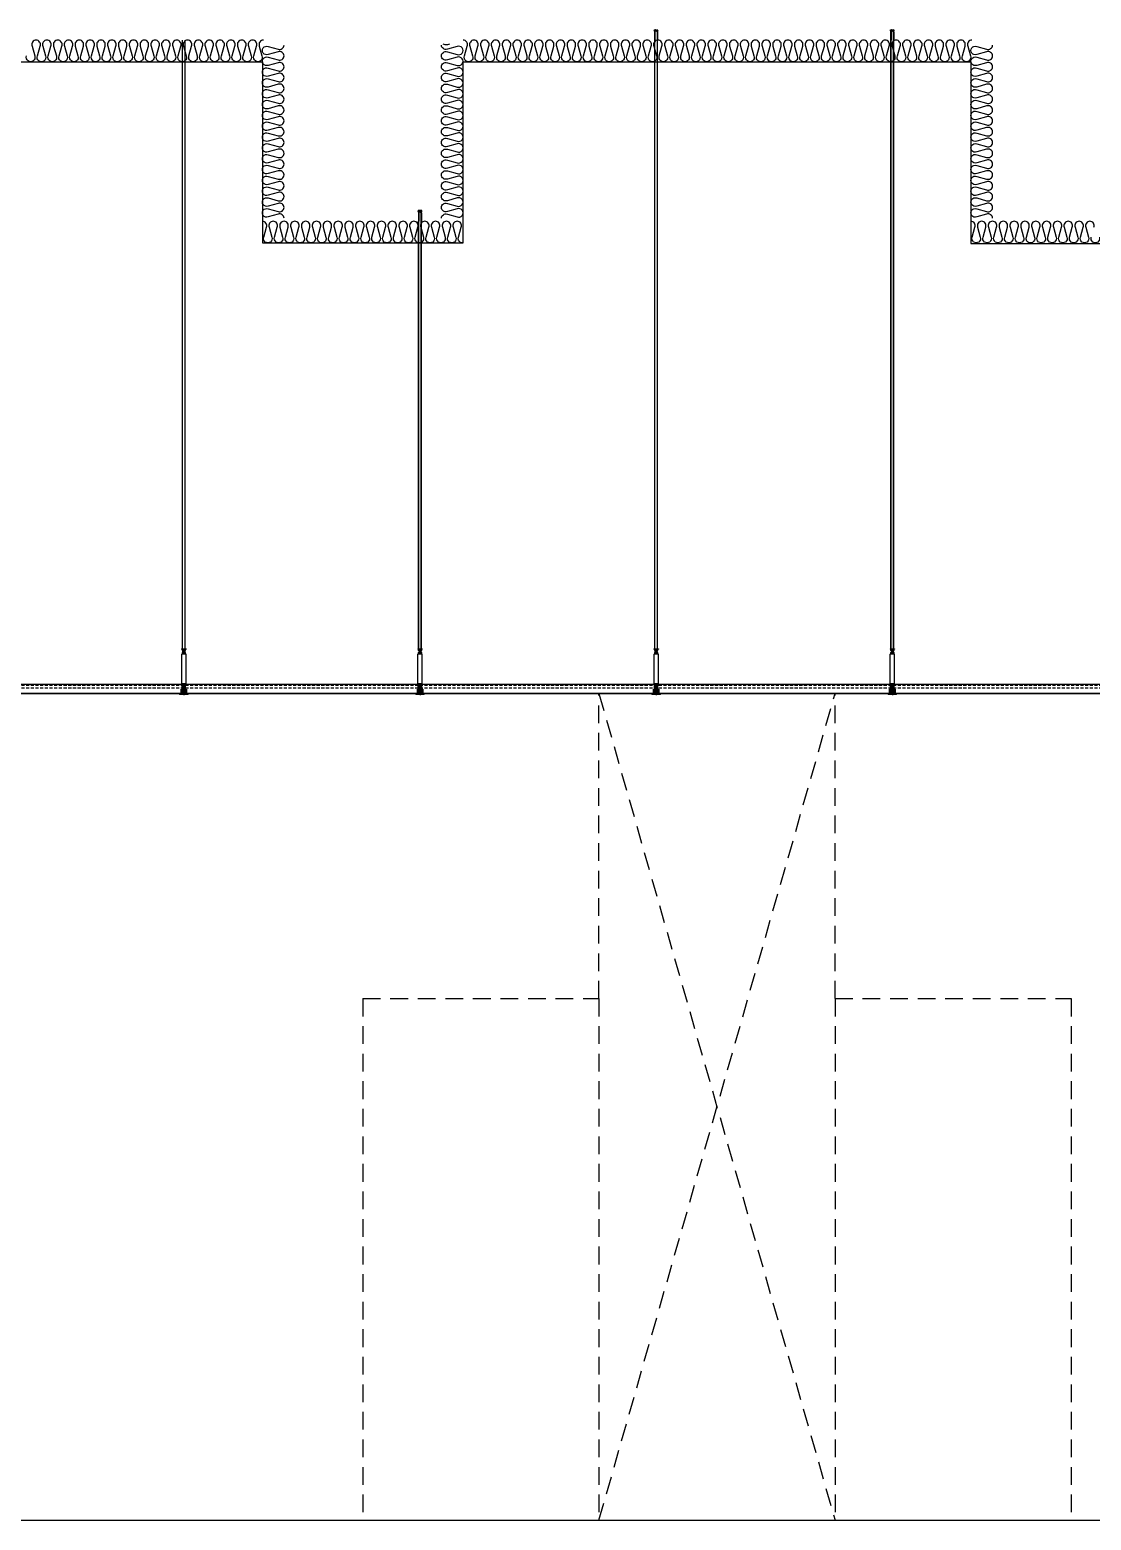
# Model space of a CAD drawing. Header units: millimetres. Extents: x 17311 to 801382, y -242618 to -104888.
# Drawn here: x 340569 to 345962, y -169229 to -161657 of the extents above; entities that cross this region are included whole.
import ezdxf

# ---------------------------------------------------------------- set-up
doc = ezdxf.new("R2010")
doc.units = ezdxf.units.MM
doc.header["$LTSCALE"] = 250
for name, pattern in [('A2', [8, 2, -2, 2, -2]), ('CENTER', [50.8, 31.75, -6.35, 6.35, -6.35]), ('CENTER2', [28.575, 19.05, -3.175, 3.175, -3.175]), ('H1', [1.5, 1, -0.5]), ('HID', [2.8, 1.8, -1]), ('HIDDEN', [9.525, 6.35, -3.175])]:
    doc.linetypes.add(name, pattern=pattern)
for name, color, linetype in [('A-ELE-252', 252, 'Continuous'), ('A-ETC-SERVER', 5, 'H1'), ('A-FIN', 6, 'Continuous'), ('C-1', 252, 'Continuous'), ('C-HANGER', 8, 'Continuous'), ('C-HANGER-C', 8, 'Continuous'), ('C-sec', 252, 'Continuous'), ('C-STL4', 252, 'Continuous'), ('C-STL6', 8, 'Continuous'), ('C-T-BAR MAIN-', 252, 'Continuous'), ('C-삼성엔지니어링_CEILING', 252, 'Continuous'), ('C-압출', 252, 'Continuous'), ('ISL', 251, 'Continuous')]:
    doc.layers.add(name, color=color, linetype=linetype)
doc.layers.add('C-중심선', color=252, linetype='CENTER2', lineweight=20)

# ---------------------------------------------------------------- blocks, each defined once
blk = doc.blocks.new('A$C612ec77b')
at = {"layer": 'A-ELE-252', "linetype": 'HID', "ltscale": 0.2}
for p, q in [((-2400, 2650), (-2400, 4200)), ((-2400, 4200), (-1200, 0)), ((-2400, 0), (-1200, 4200)), ((-1200, 2650), (-1200, 4200)), ((-3600, 2650), (-3600, 0)), ((-3600, 2650), (-2400, 2650)), ((-2400, 2650), (-2400, 0)), ((-1200, 2650), (-1200, 0)), ((-1200, 2650), (0, 2650)), ((0, 2650), (0, 0))]:
    blk.add_line(p, q, dxfattribs=at)
blk = doc.blocks.new('usgh')
at = {"layer": 'C-STL4'}
blk.add_lwpolyline([(1763311, 329517), (1763311, 329599), (1763381, 329599), (1763381, 329517)], close=True, dxfattribs=at)
at = {"layer": 'C-압출', "color": 252, "linetype": 'Continuous', "lineweight": 40, "extrusion": (0, 0, -1)}
for p, q in [((1763325, 329599), (1763322, 329596)), ((1763322, 329596), (1763325, 329592)), ((1763325, 329592), (1763322, 329588)), ((1763322, 329588), (1763325, 329584)), ((1763325, 329584), (1763322, 329580)), ((1763322, 329580), (1763325, 329576)), ((1763325, 329576), (1763322, 329572)), ((1763322, 329572), (1763325, 329568)), ((1763325, 329568), (1763322, 329565)), ((1763322, 329565), (1763325, 329561)), ((1763325, 329561), (1763322, 329557)), ((1763322, 329557), (1763325, 329553)), ((1763325, 329553), (1763322, 329549)), ((1763322, 329549), (1763325, 329545)), ((1763325, 329545), (1763322, 329541)), ((1763364, 329596), (1763368, 329599)), ((1763368, 329592), (1763364, 329596)), ((1763364, 329588), (1763368, 329592)), ((1763368, 329584), (1763364, 329588)), ((1763364, 329580), (1763368, 329584)), ((1763368, 329576), (1763364, 329580)), ((1763364, 329572), (1763368, 329576)), ((1763368, 329568), (1763364, 329572)), ((1763364, 329565), (1763368, 329568)), ((1763368, 329561), (1763364, 329565)), ((1763364, 329557), (1763368, 329561)), ((1763368, 329553), (1763364, 329557)), ((1763364, 329549), (1763368, 329553)), ((1763368, 329545), (1763364, 329549)), ((1763364, 329541), (1763368, 329545)), ((1763325, 329522), (1763320, 329517)), ((1763322, 329541), (1763325, 329538)), ((1763325, 329538), (1763322, 329534)), ((1763322, 329534), (1763325, 329530)), ((1763325, 329530), (1763322, 329526)), ((1763322, 329526), (1763325, 329522)), ((1763363, 329517), (1763368, 329522)), ((1763368, 329538), (1763364, 329541)), ((1763364, 329534), (1763368, 329538)), ((1763368, 329530), (1763364, 329534)), ((1763364, 329526), (1763368, 329530)), ((1763368, 329522), (1763364, 329526))]:
    blk.add_line(p, q, dxfattribs=at)
at = {"layer": 'C-중심선'}
blk.add_line((1763346, 329623), (1763346, 329480), dxfattribs=at)
blk = doc.blocks.new('r6okghj')
at = {"layer": 'C-삼성엔지니어링_CEILING'}
for p, q in [((1770244, 316436), (1770234, 316431)), ((1770244, 316390), (1770234, 316396)), ((1770344, 316436), (1770244, 316436)), ((1770253, 316436), (1770264, 316431)), ((1770253, 316390), (1770264, 316396)), ((1770274, 316436), (1770264, 316431)), ((1770264, 316396), (1770264, 316431)), ((1770274, 316390), (1770264, 316396)), ((1770314, 316436), (1770324, 316431)), ((1770314, 316390), (1770324, 316396)), ((1770334, 316436), (1770324, 316431)), ((1770324, 316396), (1770324, 316431)), ((1770334, 316390), (1770324, 316396)), ((1770344, 316436), (1770354, 316431)), ((1770344, 316390), (1770354, 316396))]:
    blk.add_line(p, q, dxfattribs=at)
for points in [[(1770234, 316431), (1770234, 316396)], [(1770244, 316390), (1770344, 316390)], [(1770354, 316396), (1770354, 316431)]]:
    blk.add_lwpolyline(points, dxfattribs=at)
blk = doc.blocks.new('격자틀-1')
at = {"layer": 'C-HANGER'}
for p, q in [((-16.4, 230.4), (6.3, 230.4)), ((-16.4, 230.4), (-16.4, 228.9)), ((-16.4, 228.9), (6.3, 228.9)), ((6.3, 230.4), (6.3, 228.9))]:
    blk.add_line(p, q, dxfattribs=at)
at = {"layer": 'C-HANGER-C'}
for p, q in [((-16.1, 52.1), (-16.1, 202)), ((6, 202), (-16.1, 202)), ((6, 52.1), (6, 202)), ((6, 52.1), (-16.1, 52.1))]:
    blk.add_line(p, q, dxfattribs=at)
at = {"layer": 'C-STL6', "linetype": 'CENTER2', "ltscale": 20}
blk.add_line((-5, 52.7), (-5, -5), dxfattribs=at)
at = {"layer": 'C-T-BAR MAIN-'}
blk.add_lwpolyline([(-14.3, 41.1), (-14.3, 52.1), (4.2, 52.1), (4.2, 41.1), (2.2, 41.1), (2.2, 50.1), (-12.3, 50.1), (-12.3, 41.1), (-14.3, 41.1)], dxfattribs=at)
at = {"layer": 'C-삼성엔지니어링_CEILING'}
for p, q in [((-14, 202), (-14, 203.8)), ((-12.4, 210.8), (-13.9, 209.9)), ((-12.4, 203.8), (-13.9, 204.7)), ((2.3, 210.8), (-12.4, 210.8)), ((2.3, 203.8), (-12.4, 203.8)), ((-11.1, 210.8), (-9.5, 209.9)), ((-11.1, 203.8), (-9.5, 204.7)), ((-10.7, 220.3), (-2.2, 222)), ((-10.7, 220.3), (-9.9, 221.6)), ((-10.7, 218.1), (1, 220.5)), ((-10.7, 220.3), (-9.9, 219.4)), ((-10.7, 218.1), (-9.9, 219.4)), ((-10.7, 215.9), (1, 218.3)), ((-10.7, 218.1), (-9.9, 217.2)), ((-10.7, 215.9), (-9.9, 217.2)), ((-10.7, 213.7), (1, 216.1)), ((-10.7, 215.9), (-9.9, 215)), ((-10.7, 213.7), (-9.9, 215)), ((-10.7, 213.7), (-9.9, 212.8)), ((-10.4, 213.4), (-10.4, 210.8)), ((-10.3, 222), (-9.9, 221.6)), ((-9.9, 221.6), (-7.6, 222)), ((-9.9, 221.6), (-7.6, 222)), ((-9.9, 219.4), (-0.2, 221.3)), ((-9.9, 219.4), (-0.2, 221.3)), ((-9.9, 217.2), (-0.2, 219.1)), ((-9.9, 217.2), (-0.2, 219.1)), ((-9.9, 215), (-0.2, 216.9)), ((-9.9, 215), (-0.2, 216.9)), ((-9.9, 212.8), (-0.2, 214.7)), ((-9.9, 212.8), (-0.2, 214.7)), ((-8, 210.8), (-9.5, 209.9)), ((-9.5, 204.7), (-9.5, 209.9)), ((-8, 203.8), (-9.5, 204.7)), ((-2.1, 210.8), (-0.6, 209.9)), ((-2.1, 203.8), (-0.6, 204.7)), ((1, 210.8), (-0.6, 209.9)), ((-0.6, 204.7), (-0.6, 209.9)), ((1, 203.8), (-0.6, 204.7)), ((-0.2, 221.3), (0.4, 222)), ((-0.2, 221.3), (1, 220.5)), ((-0.2, 219.1), (1, 220.5)), ((-0.2, 219.1), (1, 218.3)), ((-0.2, 216.9), (1, 218.3)), ((-0.2, 216.9), (1, 216.1)), ((-0.2, 214.7), (1, 216.1)), ((0.3, 215.3), (0.3, 210.8)), ((0.3, 215.3), (0.3, 210.8)), ((2.3, 210.8), (3.8, 209.9)), ((2.3, 203.8), (3.8, 204.7)), ((3.9, 202), (3.9, 203.8))]:
    blk.add_line(p, q, dxfattribs=at)
for points in [[(3.9, 203.8), (-14, 203.8)], [(-13.9, 209.9), (-13.9, 204.7)], [(-12.4, 203.8), (2.3, 203.8)], [(3.8, 204.7), (3.8, 209.9)]]:
    blk.add_lwpolyline(points, dxfattribs=at)
at = {"layer": 'C-압출', "linetype": 'Continuous', "lineweight": 40, "extrusion": (0, 0, -1)}
for p, q in [((-25.1, 0.3), (-25.1, 2.2)), ((-24.8, 2.5), (-12.6, 2.5)), ((-10.1, 0), (-24.8, 0)), ((-12.3, 2.8), (-12.3, 28.3)), ((-10.1, 50), (-8.3, 50)), ((-9.8, 19.7), (-9.8, 18.9)), ((-9.8, 18.9), (-9.2, 18.3)), ((-9.2, 18.3), (-9.8, 17.6)), ((-9.8, 17.6), (-9.2, 17)), ((-9.2, 17), (-9.8, 16.4)), ((-9.8, 16.4), (-9.2, 15.8)), ((-9.2, 15.8), (-9.8, 15.1)), ((-9.8, 15.1), (-9.2, 14.5)), ((-9.2, 14.5), (-9.8, 13.9)), ((-9.8, 13.9), (-9.2, 13.2)), ((-9.2, 13.2), (-9.8, 12.6)), ((-9.8, 12.6), (-9.2, 12)), ((-9.2, 12), (-9.8, 11.4)), ((-9.8, 11.4), (-9.2, 10.8)), ((-9.2, 10.8), (-9.8, 10.1)), ((-9.8, 10.1), (-9.2, 9.5)), ((-9.2, 9.5), (-9.8, 8.9)), ((-9.8, 8.9), (-9.2, 8.2)), ((-9.2, 8.2), (-9.8, 7.6)), ((-9.8, 7.6), (-9.2, 7)), ((-9.2, 7), (-9.8, 6.4)), ((-9.8, 6.4), (-9.2, 5.8)), ((-9.2, 5.8), (-9.8, 5.1)), ((-9.8, 5.1), (-9.2, 4.5)), ((-9.2, 4.5), (-9.8, 3.9)), ((-9.8, 3.9), (-9.2, 3.2)), ((-9.2, 3.2), (-9.8, 2.6)), ((-9.8, 2.6), (-9.2, 2)), ((-9.2, 2), (-9.8, 1.4)), ((-9.8, 1.4), (-9.8, 0.6)), ((-9.8, 0.6), (-9.8, 0.3)), ((-0.6, 20), (-9.5, 20)), ((-8.1, 49.7), (-8.1, 49.5)), ((-2, 49), (-2, 49.7)), ((-1.7, 50), (0.1, 50)), ((-0.9, 17.6), (-0.3, 18.3)), ((-0.3, 17), (-0.9, 17.6)), ((-0.9, 16.4), (-0.3, 17)), ((-0.3, 15.8), (-0.9, 16.4)), ((-0.9, 15.1), (-0.3, 15.8)), ((-0.3, 14.5), (-0.9, 15.1)), ((-0.9, 13.9), (-0.3, 14.5)), ((-0.3, 13.2), (-0.9, 13.9)), ((-0.9, 12.6), (-0.3, 13.2)), ((-0.3, 12), (-0.9, 12.6)), ((-0.9, 11.4), (-0.3, 12)), ((-0.3, 10.8), (-0.9, 11.4)), ((-0.9, 10.1), (-0.3, 10.8)), ((-0.3, 9.5), (-0.9, 10.1)), ((-0.9, 8.9), (-0.3, 9.5)), ((-0.3, 8.2), (-0.9, 8.9)), ((-0.9, 7.6), (-0.3, 8.2)), ((-0.3, 7), (-0.9, 7.6)), ((-0.9, 6.4), (-0.3, 7)), ((-0.3, 5.8), (-0.9, 6.4)), ((-0.9, 5.1), (-0.3, 5.8)), ((-0.3, 4.5), (-0.9, 5.1)), ((-0.9, 3.9), (-0.3, 4.5)), ((-0.3, 3.2), (-0.9, 3.9)), ((-0.9, 2.6), (-0.3, 3.2)), ((-0.3, 2), (-0.9, 2.6)), ((-0.9, 1.4), (-0.3, 2)), ((-0.3, 0.8), (-0.9, 1.4)), ((-0.3, 18.3), (-0.3, 19.7)), ((-0.3, 0.3), (-0.3, 0.8)), ((14.7, 0), (0, 0)), ((2.2, 28.3), (2.2, 2.8)), ((2.5, 2.5), (14.7, 2.5)), ((14.9, 2.2), (14.9, 0.3))]:
    blk.add_line(p, q, dxfattribs=at)
at = {"layer": 'C-압출', "linetype": 'Continuous', "lineweight": 40}
for p, q in [((-12.3, 28.3), (-12.3, 49.7)), ((-12, 50), (-8.3, 50)), ((-9.3, 31.3), (-9.3, 44.7)), ((-9, 45), (-8.3, 45)), ((-9, 31), (-1.1, 31)), ((-8.1, 49.7), (-8.1, 45.3)), ((-2, 49.7), (-2, 45.3)), ((-1.7, 50), (1.9, 50)), ((-1.7, 45), (-1.1, 45)), ((-0.8, 31.3), (-0.8, 44.7)), ((2.2, 28.3), (2.2, 49.7))]:
    blk.add_line(p, q, dxfattribs=at)
at = {"layer": 'C-압출', "linetype": 'Continuous', "lineweight": 40, "extrusion": (0, 0, -1)}
for centre, start, end in [((24.8, 0.3), 270, 0), ((12.6, 2.8), 180, 270), ((10.1, 0.3), 180, 270), ((9.5, 19.7), 0, 90), ((8.3, 49.7), 90, 180), ((1.7, 49.7), 0, 90), ((0.6, 19.7), 90, 180), ((0, 0.3), 270, 0), ((-2.5, 2.8), 270, 0), ((-14.7, 2.2), 90, 180), ((-14.7, 0.3), 180, 270)]:
    blk.add_arc(centre, 0.3, start, end, dxfattribs=at)
at = {"layer": 'C-압출', "linetype": 'Continuous', "lineweight": 40}
for centre, start, end in [((-12, 49.7), 90, 180), ((-9, 44.7), 90, 180), ((-9, 31.3), 180, 270), ((-8.3, 49.7), 0, 90), ((-8.3, 45.3), 270, 0), ((-1.7, 45.3), 180, 270), ((-1.1, 44.7), 0, 90), ((-1.1, 31.3), 270, 0), ((1.9, 49.7), 0, 90)]:
    blk.add_arc(centre, 0.3, start, end, dxfattribs=at)
at = {"layer": 'C-압출'}
blk.add_arc((-1.7, 49.7), 0.3, 90, 180, dxfattribs=at)
at = {"layer": 'C-중심선', "linetype": 'CENTER', "lineweight": 5}
blk.add_line((-14.5, 25.5), (4.4, 25.5), dxfattribs=at)
at = {"layer": 'C-HANGER-C'}
for name, p, xscale, yscale, zscale in [('r6okghj', (-263370.1, -46847), 0.1487691112046762, 0.1487691112046762, 0.1487691112046762), ('usgh', (-176673.6, -32977.4), 0.1001893939418906, 0.1001893939418906, 0.1001893939418906)]:
    blk.add_blockref(name, p, dxfattribs=dict(at, xscale=xscale, yscale=yscale, zscale=zscale))

msp = doc.modelspace()

# ---------------------------------------------------------------- linework, layer by layer
at = {"layer": 'A-FIN'}
msp.add_line((295060.7, -169229.5), (360660.7, -169229.5), dxfattribs=at)
at = {"layer": 'C-1', "linetype": 'A2'}
for p, q in [((343743.1, -161662.3), (343742, -161659.5)), ((343746.9, -161666.7), (343742.6, -161656.9)), ((343748.2, -161657.2), (343742.6, -161658.4)), ((343743.1, -161662.3), (343744, -161662)), ((343743.8, -161664), (343744.7, -161663.7)), ((343744.9, -161666.7), (343743.8, -161664)), ((343744.7, -161663.7), (343744, -161662)), ((343744.9, -161709.5), (343744.9, -161666.7)), ((343746.9, -161709.5), (343746.9, -161666.7)), ((343751.8, -161665.9), (343749.2, -161657.7)), ((343751.8, -161665.9), (343754.4, -161657.7)), ((343760.9, -161658.4), (343755.3, -161657.2)), ((343756.6, -161666.7), (343760.9, -161656.9)), ((343756.6, -161666.7), (343756.6, -161709.5)), ((343758.6, -161666.7), (343759.7, -161664)), ((343758.6, -161666.7), (343758.6, -161709.5)), ((343758.8, -161663.7), (343759.5, -161662)), ((343759.7, -161664), (343758.8, -161663.7)), ((343760.4, -161662.3), (343759.5, -161662)), ((343760.4, -161662.3), (343761.5, -161659.5)), ((344943.1, -161662.3), (344942, -161659.5)), ((344946.9, -161666.7), (344942.6, -161656.9)), ((344948.2, -161657.2), (344942.6, -161658.4)), ((344943.1, -161662.3), (344944, -161662)), ((344943.8, -161664), (344944.7, -161663.7)), ((344944.9, -161666.7), (344943.8, -161664)), ((344944.7, -161663.7), (344944, -161662)), ((344944.9, -161709.5), (344944.9, -161666.7)), ((344946.9, -161709.5), (344946.9, -161666.7)), ((344951.8, -161665.9), (344949.2, -161657.7)), ((344951.8, -161665.9), (344954.4, -161657.7)), ((344960.9, -161658.4), (344955.3, -161657.2)), ((344956.6, -161666.7), (344960.9, -161656.9)), ((344956.6, -161666.7), (344956.6, -161709.5)), ((344958.6, -161666.7), (344959.7, -161664)), ((344958.6, -161666.7), (344958.6, -161709.5)), ((344958.8, -161663.7), (344959.5, -161662)), ((344959.7, -161664), (344958.8, -161663.7)), ((344960.4, -161662.3), (344959.5, -161662)), ((344960.4, -161662.3), (344961.5, -161659.5)), ((342543.1, -162582.3), (342542, -162579.5)), ((342546.9, -162586.7), (342542.6, -162576.9)), ((342548.2, -162577.2), (342542.6, -162578.4)), ((342543.1, -162582.3), (342544, -162582)), ((342543.8, -162584), (342544.7, -162583.7)), ((342544.9, -162586.7), (342543.8, -162584)), ((342544.7, -162583.7), (342544, -162582)), ((342559.4, -162574.6), (342544.1, -162574.6)), ((342551.8, -162585.9), (342549.2, -162577.7)), ((342551.8, -162585.9), (342554.4, -162577.7)), ((342560.9, -162578.4), (342555.3, -162577.2)), ((342556.6, -162586.7), (342560.9, -162576.9)), ((342558.6, -162586.7), (342559.7, -162584)), ((342558.8, -162583.7), (342559.5, -162582)), ((342559.7, -162584), (342558.8, -162583.7)), ((342560.4, -162582.3), (342559.5, -162582)), ((342560.4, -162582.3), (342561.5, -162579.5)), ((342544.9, -162629.5), (342544.9, -162586.7)), ((342546.9, -162629.5), (342546.9, -162586.7)), ((342556.6, -162586.7), (342556.6, -162629.5)), ((342558.6, -162586.7), (342558.6, -162629.5))]:
    msp.add_line(p, q, dxfattribs=at)
for centre, radius, start, end in [((343742.8, -161659.2), 0.808, 102.52881, 201.80141), ((343748.4, -161658), 0.808, 17.65012, 102.52881), ((343755.1, -161658), 0.808, 77.47119, 162.34988), ((343760.8, -161659.2), 0.808, 338.19859, 77.47119), ((344942.8, -161659.2), 0.808, 102.52881, 201.80141), ((344948.4, -161658), 0.808, 17.65012, 102.52881), ((344955.1, -161658), 0.808, 77.47119, 162.34988), ((344960.8, -161659.2), 0.808, 338.19859, 77.47119), ((342542.8, -162579.2), 0.808, 102.52881, 201.80141), ((342544.1, -162576.2), 1.62, 90, 203.42869), ((342548.4, -162578), 0.808, 17.65012, 102.52881), ((342555.1, -162578), 0.808, 77.47119, 162.34988), ((342559.4, -162576.2), 1.62, 336.57131, 90), ((342560.8, -162579.2), 0.808, 338.19859, 77.47119)]:
    msp.add_arc(centre, radius, start, end, dxfattribs=at)
at = {"layer": 'C-HANGER'}
for p, q in [((341344.6, -164801.5), (341344.6, -161709.5)), ((341345.5, -164801.5), (341345.5, -161709.5)), ((341358, -164801.5), (341358, -161709.5)), ((341358.9, -164801.5), (341358.9, -161709.5)), ((343744.6, -164801.5), (343744.6, -161709.5)), ((343745.5, -164801.5), (343745.5, -161709.5)), ((343758, -164801.5), (343758, -161709.5)), ((343758.9, -164801.5), (343758.9, -161709.5)), ((344944.6, -164801.5), (344944.6, -161709.5)), ((344945.5, -164801.5), (344945.5, -161709.5)), ((344958, -164801.5), (344958, -161709.5)), ((344958.9, -164801.5), (344958.9, -161709.5)), ((342544.6, -164801.5), (342544.6, -162629.5)), ((342545.5, -164801.5), (342545.5, -162629.5)), ((342558, -164801.5), (342558, -162629.5)), ((342558.9, -164801.5), (342558.9, -162629.5))]:
    msp.add_line(p, q, dxfattribs=at)
at = {"layer": 'C-sec'}
for points in [[(340165.7, -165028.7), (341337.8, -165028.7, 0.361786), (341338.1, -165028.4), (341338.1, -165006.7), (341338.8, -165006.7), (341338.8, -165029.2, -0.414214), (341338.5, -165029.5), (340165.1, -165029.5, -0.414214), (340164.8, -165029.2), (340164.8, -165006.7), (340165.5, -165006.7), (340165.5, -165028.4, 0.414214), (340165.8, -165028.7)], [(341365.7, -165028.7), (342537.8, -165028.7, 0.361786), (342538.1, -165028.4), (342538.1, -165006.7), (342538.8, -165006.7), (342538.8, -165029.2, -0.414214), (342538.5, -165029.5), (341365.1, -165029.5, -0.414214), (341364.8, -165029.2), (341364.8, -165006.7), (341365.5, -165006.7), (341365.5, -165028.4, 0.414214), (341365.8, -165028.7)], [(342565.7, -165028.7), (343737.8, -165028.7, 0.361786), (343738.1, -165028.4), (343738.1, -165006.7), (343738.8, -165006.7), (343738.8, -165029.2, -0.414214), (343738.5, -165029.5), (342565.1, -165029.5, -0.414214), (342564.8, -165029.2), (342564.8, -165006.7), (342565.5, -165006.7), (342565.5, -165028.4, 0.414214), (342565.8, -165028.7)], [(343765.7, -165028.7), (344937.8, -165028.7, 0.361786), (344938.1, -165028.4), (344938.1, -165006.7), (344938.8, -165006.7), (344938.8, -165029.2, -0.414214), (344938.5, -165029.5), (343765.1, -165029.5, -0.414214), (343764.8, -165029.2), (343764.8, -165006.7), (343765.5, -165006.7), (343765.5, -165028.4, 0.414214), (343765.8, -165028.7)], [(344965.7, -165028.7), (346137.8, -165028.7, 0.361786), (346138.1, -165028.4), (346138.1, -165006.7), (346138.8, -165006.7), (346138.8, -165029.2, -0.414214), (346138.5, -165029.5), (344965.1, -165029.5, -0.414214), (344964.8, -165029.2), (344964.8, -165006.7), (344965.5, -165006.7), (344965.5, -165028.4, 0.414214), (344965.8, -165028.7)]]:
    msp.add_lwpolyline(points, format="xyb", dxfattribs=at)
at = {"layer": 'C-STL6'}
msp.add_line((297282.6, -164982), (358438.8, -164982), dxfattribs=at)
at = {"layer": 'C-STL6', "linetype": 'HIDDEN', "ltscale": 0.01}
for p, q in [((297282.6, -164986.9), (358438.8, -164986.9)), ((297282.6, -165000.9), (358438.8, -165000.9))]:
    msp.add_line(p, q, dxfattribs=at)
at = {"layer": 'ISL'}
for points in [[(341755.7, -161709.5, 0.524856), (341735.1, -161739.3), (341748.7, -161789.7, -1.449198), (341707.6, -161789.7), (341721.2, -161739.3, 0.524856), (341700.7, -161709.5, 0.524856), (341680.1, -161739.3), (341693.7, -161789.7, -1.449198), (341652.6, -161789.7), (341666.2, -161739.3, 0.524856), (341645.7, -161709.5, 0.524856), (341625.1, -161739.3), (341638.7, -161789.7, -1.449198), (341597.6, -161789.7), (341611.2, -161739.3, 0.524856), (341590.7, -161709.5, 0.524856), (341570.1, -161739.3), (341583.7, -161789.7, -1.449198), (341542.6, -161789.7), (341556.2, -161739.3, 0.524856), (341535.7, -161709.5, 0.524856), (341515.1, -161739.3), (341528.7, -161789.7, -1.449198), (341487.6, -161789.7), (341501.2, -161739.3, 0.524856), (341480.7, -161709.5, 0.524856), (341460.1, -161739.3), (341473.7, -161789.7, -1.449198), (341432.6, -161789.7), (341446.2, -161739.3, 0.524856), (341425.7, -161709.5, 0.524856), (341405.1, -161739.3), (341418.7, -161789.7, -1.449198), (341377.6, -161789.7), (341391.2, -161739.3, 0.524856), (341370.7, -161709.5, 0.524856), (341350.1, -161739.3), (341363.7, -161789.7, -1.449198), (341322.6, -161789.7), (341336.2, -161739.3, 0.524856), (341315.7, -161709.5, 0.524856), (341295.1, -161739.3), (341308.7, -161789.7, -1.449198), (341267.6, -161789.7), (341281.2, -161739.3, 0.524856), (341260.7, -161709.5, 0.524856), (341240.1, -161739.3), (341253.7, -161789.7, -1.449198), (341212.6, -161789.7), (341226.2, -161739.3, 0.524856), (341205.7, -161709.5, 0.524856), (341185.1, -161739.3), (341198.7, -161789.7, -1.449198), (341157.6, -161789.7), (341171.2, -161739.3, 0.524856), (341150.7, -161709.5, 0.524856), (341130.1, -161739.3), (341143.7, -161789.7, -1.449198), (341102.6, -161789.7), (341116.2, -161739.3, 0.524856), (341095.7, -161709.5, 0.524856), (341075.1, -161739.3), (341088.7, -161789.7, -1.449198), (341047.6, -161789.7), (341061.2, -161739.3, 0.524856), (341040.7, -161709.5, 0.524856), (341020.1, -161739.3), (341033.7, -161789.7, -1.449198), (340992.6, -161789.7), (341006.2, -161739.3, 0.524856), (340985.7, -161709.5, 0.524856), (340965.1, -161739.3), (340978.7, -161789.7, -1.449198), (340937.6, -161789.7), (340951.2, -161739.3, 0.524856), (340930.7, -161709.5, 0.524856), (340910.1, -161739.3), (340923.7, -161789.7, -1.449198), (340882.6, -161789.7), (340896.2, -161739.3, 0.524856), (340875.7, -161709.5, 0.524856), (340855.1, -161739.3), (340868.7, -161789.7, -1.449198), (340827.6, -161789.7), (340841.2, -161739.3, 0.524856), (340820.7, -161709.5, 0.524856), (340800.1, -161739.3), (340813.7, -161789.7, -1.449198), (340772.6, -161789.7), (340786.2, -161739.3, 0.524856), (340765.7, -161709.5, 0.524856), (340745.1, -161739.3), (340758.7, -161789.7, -1.449198), (340717.6, -161789.7), (340731.2, -161739.3, 0.524856), (340710.7, -161709.5, 0.524856), (340690.1, -161739.3), (340703.7, -161789.7, -1.449198), (340662.6, -161789.7), (340676.2, -161739.3, 0.524856), (340655.7, -161709.5, 0.524856), (340635.1, -161739.3), (340648.7, -161789.7, -1.449198), (340607.6, -161789.7), (340621.2, -161739.3, 0.524856), (340600.7, -161709.5, 0.524856), (340580.1, -161739.3), (340593.7, -161789.7, -1.449198), (340552.6, -161789.7)], [(341860.7, -162614.5, 0.524856), (341830.9, -162593.9), (341780.5, -162607.6, -1.449198), (341780.5, -162566.4), (341830.9, -162580.1, 0.524856), (341860.7, -162559.5, 0.524856), (341830.9, -162538.9), (341780.5, -162552.6, -1.449198), (341780.5, -162511.4), (341830.9, -162525.1, 0.524856), (341860.7, -162504.5, 0.524856), (341830.9, -162483.9), (341780.5, -162497.6, -1.449198), (341780.5, -162456.4), (341830.9, -162470.1, 0.524856), (341860.7, -162449.5, 0.524856), (341830.9, -162428.9), (341780.5, -162442.6, -1.449198), (341780.5, -162401.4), (341830.9, -162415.1, 0.524856), (341860.7, -162394.5, 0.524856), (341830.9, -162373.9), (341780.5, -162387.6, -1.449198), (341780.5, -162346.4), (341830.9, -162360.1, 0.524856), (341860.7, -162339.5, 0.524856), (341830.9, -162318.9), (341780.5, -162332.6, -1.449198), (341780.5, -162291.4), (341830.9, -162305.1, 0.524856), (341860.7, -162284.5, 0.524856), (341830.9, -162263.9), (341780.5, -162277.6, -1.449198), (341780.5, -162236.4), (341830.9, -162250.1, 0.524856), (341860.7, -162229.5, 0.524856), (341830.9, -162208.9), (341780.5, -162222.6, -1.449198), (341780.5, -162181.4), (341830.9, -162195.1, 0.524856), (341860.7, -162174.5, 0.524856), (341830.9, -162153.9), (341780.5, -162167.6, -1.449198), (341780.5, -162126.4), (341830.9, -162140.1, 0.524856), (341860.7, -162119.5, 0.524856), (341830.9, -162098.9), (341780.5, -162112.6, -1.449198), (341780.5, -162071.4), (341830.9, -162085.1, 0.524856), (341860.7, -162064.5, 0.524856), (341830.9, -162043.9), (341780.5, -162057.6, -1.449198), (341780.5, -162016.4), (341830.9, -162030.1, 0.524856), (341860.7, -162009.5, 0.524856), (341830.9, -161988.9), (341780.5, -162002.6, -1.449198), (341780.5, -161961.4), (341830.9, -161975.1, 0.524856), (341860.7, -161954.5, 0.524856), (341830.9, -161933.9), (341780.5, -161947.6, -1.449198), (341780.5, -161906.4), (341830.9, -161920.1, 0.524856), (341860.7, -161899.5, 0.524856), (341830.9, -161878.9), (341780.5, -161892.6, -1.449198), (341780.5, -161851.4), (341830.9, -161865.1, 0.524856), (341860.7, -161844.5, 0.524856), (341830.9, -161823.9), (341780.5, -161837.6, -1.449198), (341780.5, -161796.4), (341830.9, -161810.1, 0.524856), (341860.7, -161789.5, 0.524856), (341830.9, -161768.9), (341780.5, -161782.6, -1.449198), (341780.5, -161741.4), (341830.9, -161755.1, 0.524856), (341860.7, -161734.5)], [(342660.7, -162614.5, -0.524856), (342690.5, -162593.9), (342740.9, -162607.6, 1.449198), (342740.9, -162566.4), (342690.5, -162580.1, -0.524856), (342660.7, -162559.5, -0.524856), (342690.5, -162538.9), (342740.9, -162552.6, 1.449198), (342740.9, -162511.4), (342690.5, -162525.1, -0.524856), (342660.7, -162504.5, -0.524856), (342690.5, -162483.9), (342740.9, -162497.6, 1.449198), (342740.9, -162456.4), (342690.5, -162470.1, -0.524856), (342660.7, -162449.5, -0.524856), (342690.5, -162428.9), (342740.9, -162442.6, 1.449198), (342740.9, -162401.4), (342690.5, -162415.1, -0.524856), (342660.7, -162394.5, -0.524856), (342690.5, -162373.9), (342740.9, -162387.6, 1.449198), (342740.9, -162346.4), (342690.5, -162360.1, -0.524856), (342660.7, -162339.5, -0.524856), (342690.5, -162318.9), (342740.9, -162332.6, 1.449198), (342740.9, -162291.4), (342690.5, -162305.1, -0.524856), (342660.7, -162284.5, -0.524856), (342690.5, -162263.9), (342740.9, -162277.6, 1.449198), (342740.9, -162236.4), (342690.5, -162250.1, -0.524856), (342660.7, -162229.5, -0.524856), (342690.5, -162208.9), (342740.9, -162222.6, 1.449198), (342740.9, -162181.4), (342690.5, -162195.1, -0.524856), (342660.7, -162174.5, -0.524856), (342690.5, -162153.9), (342740.9, -162167.6, 1.449198), (342740.9, -162126.4), (342690.5, -162140.1, -0.524856), (342660.7, -162119.5, -0.524856), (342690.5, -162098.9), (342740.9, -162112.6, 1.449198), (342740.9, -162071.4), (342690.5, -162085.1, -0.524856), (342660.7, -162064.5, -0.524856), (342690.5, -162043.9), (342740.9, -162057.6, 1.449198), (342740.9, -162016.4), (342690.5, -162030.1, -0.524856), (342660.7, -162009.5, -0.524856), (342690.5, -161988.9), (342740.9, -162002.6, 1.449198), (342740.9, -161961.4), (342690.5, -161975.1, -0.524856), (342660.7, -161954.5, -0.524856), (342690.5, -161933.9), (342740.9, -161947.6, 1.449198), (342740.9, -161906.4), (342690.5, -161920.1, -0.524856), (342660.7, -161899.5, -0.524856), (342690.5, -161878.9), (342740.9, -161892.6, 1.449198), (342740.9, -161851.4), (342690.5, -161865.1, -0.524856), (342660.7, -161844.5, -0.524856), (342690.5, -161823.9), (342740.9, -161837.6, 1.449198), (342740.9, -161796.4), (342690.5, -161810.1, -0.524856), (342660.7, -161789.5, -0.524856), (342690.5, -161768.9), (342740.9, -161782.6, 1.449198), (342740.9, -161741.4), (342690.5, -161755.1, -0.524856), (342660.7, -161734.5)], [(345355.7, -161709.5, 0.524856), (345335.1, -161739.3), (345348.7, -161789.7, -1.449198), (345307.6, -161789.7), (345321.2, -161739.3, 0.524856), (345300.7, -161709.5, 0.524856), (345280.1, -161739.3), (345293.7, -161789.7, -1.449198), (345252.6, -161789.7), (345266.2, -161739.3, 0.524856), (345245.7, -161709.5, 0.524856), (345225.1, -161739.3), (345238.7, -161789.7, -1.449198), (345197.6, -161789.7), (345211.2, -161739.3, 0.524856), (345190.7, -161709.5, 0.524856), (345170.1, -161739.3), (345183.7, -161789.7, -1.449198), (345142.6, -161789.7), (345156.2, -161739.3, 0.524856), (345135.7, -161709.5, 0.524856), (345115.1, -161739.3), (345128.7, -161789.7, -1.449198), (345087.6, -161789.7), (345101.2, -161739.3, 0.524856), (345080.7, -161709.5, 0.524856), (345060.1, -161739.3), (345073.7, -161789.7, -1.449198), (345032.6, -161789.7), (345046.2, -161739.3, 0.524856), (345025.7, -161709.5, 0.524856), (345005.1, -161739.3), (345018.7, -161789.7, -1.449198), (344977.6, -161789.7), (344991.2, -161739.3, 0.524856), (344970.7, -161709.5, 0.524856), (344950.1, -161739.3), (344963.7, -161789.7, -1.449198), (344922.6, -161789.7), (344936.2, -161739.3, 0.524856), (344915.7, -161709.5, 0.524856), (344895.1, -161739.3), (344908.7, -161789.7, -1.449198), (344867.6, -161789.7), (344881.2, -161739.3, 0.524856), (344860.7, -161709.5, 0.524856), (344840.1, -161739.3), (344853.7, -161789.7, -1.449198), (344812.6, -161789.7), (344826.2, -161739.3, 0.524856), (344805.7, -161709.5, 0.524856), (344785.1, -161739.3), (344798.7, -161789.7, -1.449198), (344757.6, -161789.7), (344771.2, -161739.3, 0.524856), (344750.7, -161709.5, 0.524856), (344730.1, -161739.3), (344743.7, -161789.7, -1.449198), (344702.6, -161789.7), (344716.2, -161739.3, 0.524856), (344695.7, -161709.5, 0.524856), (344675.1, -161739.3), (344688.7, -161789.7, -1.449198), (344647.6, -161789.7), (344661.2, -161739.3, 0.524856), (344640.7, -161709.5, 0.524856), (344620.1, -161739.3), (344633.7, -161789.7, -1.449198), (344592.6, -161789.7), (344606.2, -161739.3, 0.524856), (344585.7, -161709.5, 0.524856), (344565.1, -161739.3), (344578.7, -161789.7, -1.449198), (344537.6, -161789.7), (344551.2, -161739.3, 0.524856), (344530.7, -161709.5, 0.524856), (344510.1, -161739.3), (344523.7, -161789.7, -1.449198), (344482.6, -161789.7), (344496.2, -161739.3, 0.524856), (344475.7, -161709.5, 0.524856), (344455.1, -161739.3), (344468.7, -161789.7, -1.449198), (344427.6, -161789.7), (344441.2, -161739.3, 0.524856), (344420.7, -161709.5, 0.524856), (344400.1, -161739.3), (344413.7, -161789.7, -1.449198), (344372.6, -161789.7), (344386.2, -161739.3, 0.524856), (344365.7, -161709.5, 0.524856), (344345.1, -161739.3), (344358.7, -161789.7, -1.449198), (344317.6, -161789.7), (344331.2, -161739.3, 0.524856), (344310.7, -161709.5, 0.524856), (344290.1, -161739.3), (344303.7, -161789.7, -1.449198), (344262.6, -161789.7), (344276.2, -161739.3, 0.524856), (344255.7, -161709.5, 0.524856), (344235.1, -161739.3), (344248.7, -161789.7, -1.449198), (344207.6, -161789.7), (344221.2, -161739.3, 0.524856), (344200.7, -161709.5, 0.524856), (344180.1, -161739.3), (344193.7, -161789.7, -1.449198), (344152.6, -161789.7), (344166.2, -161739.3, 0.524856), (344145.7, -161709.5, 0.524856), (344125.1, -161739.3), (344138.7, -161789.7, -1.449198), (344097.6, -161789.7), (344111.2, -161739.3, 0.524856), (344090.7, -161709.5, 0.524856), (344070.1, -161739.3), (344083.7, -161789.7, -1.449198), (344042.6, -161789.7), (344056.2, -161739.3, 0.524856), (344035.7, -161709.5, 0.524856), (344015.1, -161739.3), (344028.7, -161789.7, -1.449198), (343987.6, -161789.7), (344001.2, -161739.3, 0.524856), (343980.7, -161709.5, 0.524856), (343960.1, -161739.3), (343973.7, -161789.7, -1.449198), (343932.6, -161789.7), (343946.2, -161739.3, 0.524856), (343925.7, -161709.5, 0.524856), (343905.1, -161739.3), (343918.7, -161789.7, -1.449198), (343877.6, -161789.7), (343891.2, -161739.3, 0.524856), (343870.7, -161709.5, 0.524856), (343850.1, -161739.3), (343863.7, -161789.7, -1.449198), (343822.6, -161789.7), (343836.2, -161739.3, 0.524856), (343815.7, -161709.5, 0.524856), (343795.1, -161739.3), (343808.7, -161789.7, -1.449198), (343767.6, -161789.7), (343781.2, -161739.3, 0.524856), (343760.7, -161709.5, 0.524856), (343740.1, -161739.3), (343753.7, -161789.7, -1.449198), (343712.6, -161789.7), (343726.2, -161739.3, 0.524856), (343705.7, -161709.5, 0.524856), (343685.1, -161739.3), (343698.7, -161789.7, -1.449198), (343657.6, -161789.7), (343671.2, -161739.3, 0.524856), (343650.7, -161709.5, 0.524856), (343630.1, -161739.3), (343643.7, -161789.7, -1.449198), (343602.6, -161789.7), (343616.2, -161739.3, 0.524856), (343595.7, -161709.5, 0.524856), (343575.1, -161739.3), (343588.7, -161789.7, -1.449198), (343547.6, -161789.7), (343561.2, -161739.3, 0.524856), (343540.7, -161709.5, 0.524856), (343520.1, -161739.3), (343533.7, -161789.7, -1.449198), (343492.6, -161789.7), (343506.2, -161739.3, 0.524856), (343485.7, -161709.5, 0.524856), (343465.1, -161739.3), (343478.7, -161789.7, -1.449198), (343437.6, -161789.7), (343451.2, -161739.3, 0.524856), (343430.7, -161709.5, 0.524856), (343410.1, -161739.3), (343423.7, -161789.7, -1.449198), (343382.6, -161789.7), (343396.2, -161739.3, 0.524856), (343375.7, -161709.5, 0.524856), (343355.1, -161739.3), (343368.7, -161789.7, -1.449198), (343327.6, -161789.7), (343341.2, -161739.3, 0.524856), (343320.7, -161709.5, 0.524856), (343300.1, -161739.3), (343313.7, -161789.7, -1.449198), (343272.6, -161789.7), (343286.2, -161739.3, 0.524856), (343265.7, -161709.5, 0.524856), (343245.1, -161739.3), (343258.7, -161789.7, -1.449198), (343217.6, -161789.7), (343231.2, -161739.3, 0.524856), (343210.7, -161709.5, 0.524856), (343190.1, -161739.3), (343203.7, -161789.7, -1.449198), (343162.6, -161789.7), (343176.2, -161739.3, 0.524856), (343155.7, -161709.5, 0.524856), (343135.1, -161739.3), (343148.7, -161789.7, -1.449198), (343107.6, -161789.7), (343121.2, -161739.3, 0.524856), (343100.7, -161709.5, 0.524856), (343080.1, -161739.3), (343093.7, -161789.7, -1.449198), (343052.6, -161789.7), (343066.2, -161739.3, 0.524856), (343045.7, -161709.5, 0.524856), (343025.1, -161739.3), (343038.7, -161789.7, -1.449198), (342997.6, -161789.7), (343011.2, -161739.3, 0.524856), (342990.7, -161709.5, 0.524856), (342970.1, -161739.3), (342983.7, -161789.7, -1.449198), (342942.6, -161789.7), (342956.2, -161739.3, 0.524856), (342935.7, -161709.5, 0.524856), (342915.1, -161739.3), (342928.7, -161789.7, -1.449198), (342887.6, -161789.7), (342901.2, -161739.3, 0.524856), (342880.7, -161709.5, 0.524856), (342860.1, -161739.3), (342873.7, -161789.7, -1.449198), (342832.6, -161789.7), (342846.2, -161739.3, 0.524856), (342825.7, -161709.5, 0.524856), (342805.1, -161739.3), (342818.7, -161789.7, -1.449198), (342777.6, -161789.7), (342791.2, -161739.3, 0.524856), (342770.7, -161709.5)], [(345460.7, -162614.5, 0.524856), (345430.9, -162593.9), (345380.5, -162607.6, -1.449198), (345380.5, -162566.4), (345430.9, -162580.1, 0.524856), (345460.7, -162559.5, 0.524856), (345430.9, -162538.9), (345380.5, -162552.6, -1.449198), (345380.5, -162511.4), (345430.9, -162525.1, 0.524856), (345460.7, -162504.5, 0.524856), (345430.9, -162483.9), (345380.5, -162497.6, -1.449198), (345380.5, -162456.4), (345430.9, -162470.1, 0.524856), (345460.7, -162449.5, 0.524856), (345430.9, -162428.9), (345380.5, -162442.6, -1.449198), (345380.5, -162401.4), (345430.9, -162415.1, 0.524856), (345460.7, -162394.5, 0.524856), (345430.9, -162373.9), (345380.5, -162387.6, -1.449198), (345380.5, -162346.4), (345430.9, -162360.1, 0.524856), (345460.7, -162339.5, 0.524856), (345430.9, -162318.9), (345380.5, -162332.6, -1.449198), (345380.5, -162291.4), (345430.9, -162305.1, 0.524856), (345460.7, -162284.5, 0.524856), (345430.9, -162263.9), (345380.5, -162277.6, -1.449198), (345380.5, -162236.4), (345430.9, -162250.1, 0.524856), (345460.7, -162229.5, 0.524856), (345430.9, -162208.9), (345380.5, -162222.6, -1.449198), (345380.5, -162181.4), (345430.9, -162195.1, 0.524856), (345460.7, -162174.5, 0.524856), (345430.9, -162153.9), (345380.5, -162167.6, -1.449198), (345380.5, -162126.4), (345430.9, -162140.1, 0.524856), (345460.7, -162119.5, 0.524856), (345430.9, -162098.9), (345380.5, -162112.6, -1.449198), (345380.5, -162071.4), (345430.9, -162085.1, 0.524856), (345460.7, -162064.5, 0.524856), (345430.9, -162043.9), (345380.5, -162057.6, -1.449198), (345380.5, -162016.4), (345430.9, -162030.1, 0.524856), (345460.7, -162009.5, 0.524856), (345430.9, -161988.9), (345380.5, -162002.6, -1.449198), (345380.5, -161961.4), (345430.9, -161975.1, 0.524856), (345460.7, -161954.5, 0.524856), (345430.9, -161933.9), (345380.5, -161947.6, -1.449198), (345380.5, -161906.4), (345430.9, -161920.1, 0.524856), (345460.7, -161899.5, 0.524856), (345430.9, -161878.9), (345380.5, -161892.6, -1.449198), (345380.5, -161851.4), (345430.9, -161865.1, 0.524856), (345460.7, -161844.5, 0.524856), (345430.9, -161823.9), (345380.5, -161837.6, -1.449198), (345380.5, -161796.4), (345430.9, -161810.1, 0.524856), (345460.7, -161789.5, 0.524856), (345430.9, -161768.9), (345380.5, -161782.6, -1.449198), (345380.5, -161741.4), (345430.9, -161755.1, 0.524856), (345460.7, -161734.5)], [(342768.2, -162739.5, -0.524933), (342747.6, -162709.7), (342761.2, -162659.3, 0.524856), (342740.7, -162629.5, 0.524856), (342720.1, -162659.3), (342733.7, -162709.7, -1.449198), (342692.6, -162709.7), (342706.2, -162659.3, 0.524856), (342685.7, -162629.5, 0.524856), (342665.1, -162659.3), (342678.7, -162709.7, -1.449198), (342637.6, -162709.7), (342651.2, -162659.3, 0.524856), (342630.7, -162629.5, 0.524856), (342610.1, -162659.3), (342623.7, -162709.7, -1.449198), (342582.6, -162709.7), (342596.2, -162659.3, 0.524856), (342575.7, -162629.5, 0.524856), (342555.1, -162659.3), (342568.7, -162709.7, -1.449198), (342527.6, -162709.7), (342541.2, -162659.3, 0.524856), (342520.7, -162629.5, 0.524856), (342500.1, -162659.3), (342513.7, -162709.7, -1.449198), (342472.6, -162709.7), (342486.2, -162659.3, 0.524856), (342465.7, -162629.5, 0.524856), (342445.1, -162659.3), (342458.7, -162709.7, -1.449198), (342417.6, -162709.7), (342431.2, -162659.3, 0.524856), (342410.7, -162629.5, 0.524856), (342390.1, -162659.3), (342403.7, -162709.7, -1.449198), (342362.6, -162709.7), (342376.2, -162659.3, 0.524856), (342355.7, -162629.5, 0.524856), (342335.1, -162659.3), (342348.7, -162709.7, -1.449198), (342307.6, -162709.7), (342321.2, -162659.3, 0.524856), (342300.7, -162629.5, 0.524856), (342280.1, -162659.3), (342293.7, -162709.7, -1.449198), (342252.6, -162709.7), (342266.2, -162659.3, 0.524856), (342245.7, -162629.5, 0.524856), (342225.1, -162659.3), (342238.7, -162709.7, -1.449198), (342197.6, -162709.7), (342211.2, -162659.3, 0.524856), (342190.7, -162629.5, 0.524856), (342170.1, -162659.3), (342183.7, -162709.7, -1.449198), (342142.6, -162709.7), (342156.2, -162659.3, 0.524856), (342135.7, -162629.5, 0.524856), (342115.1, -162659.3), (342128.7, -162709.7, -1.449198), (342087.6, -162709.7), (342101.2, -162659.3, 0.524856), (342080.7, -162629.5, 0.524856), (342060.1, -162659.3), (342073.7, -162709.7, -0.524933), (342053.2, -162739.5, -0.524933), (342032.6, -162709.7), (342046.2, -162659.3, 0.524856), (342025.7, -162629.5, 0.524856), (342005.1, -162659.3), (342018.7, -162709.7, -1.449198), (341977.6, -162709.7), (341991.2, -162659.3, 0.524856), (341970.7, -162629.5, 0.524856), (341950.1, -162659.3), (341963.7, -162709.7, -1.449198), (341922.6, -162709.7), (341936.2, -162659.3, 0.524856), (341915.7, -162629.5, 0.524856), (341895.1, -162659.3), (341908.7, -162709.7, -1.449198), (341867.6, -162709.7), (341881.2, -162659.3, 0.524856), (341860.7, -162629.5, 0.524856), (341840.1, -162659.3), (341853.7, -162709.7, -1.449198), (341812.6, -162709.7), (341826.2, -162659.3, 0.524856), (341805.7, -162629.5, 0.524856), (341785.1, -162659.3), (341798.7, -162709.7, -1.449198), (341757.6, -162709.7), (341771.2, -162659.3, 0.524856), (341750.7, -162629.5)], [(345976.2, -162659.3, 0.524856), (345955.7, -162629.5, 0.524856), (345935.1, -162659.3), (345948.7, -162709.7, -1.449198), (345907.6, -162709.7), (345921.2, -162659.3, 0.524856), (345900.7, -162629.5, 0.524856), (345880.1, -162659.3), (345893.7, -162709.7, -1.449198), (345852.6, -162709.7), (345866.2, -162659.3, 0.524856), (345845.7, -162629.5, 0.524856), (345825.1, -162659.3), (345838.7, -162709.7, -1.449198), (345797.6, -162709.7), (345811.2, -162659.3, 0.524856), (345790.7, -162629.5, 0.524856), (345770.1, -162659.3), (345783.7, -162709.7, -1.449198), (345742.6, -162709.7), (345756.2, -162659.3, 0.524856), (345735.7, -162629.5, 0.524856), (345715.1, -162659.3), (345728.7, -162709.7, -1.449198), (345687.6, -162709.7), (345701.2, -162659.3, 0.524856), (345680.7, -162629.5, 0.524856), (345660.1, -162659.3), (345673.7, -162709.7, -0.524933), (345653.2, -162739.5, -0.524933), (345632.6, -162709.7), (345646.2, -162659.3, 0.524856), (345625.7, -162629.5, 0.524856), (345605.1, -162659.3), (345618.7, -162709.7, -1.449198), (345577.6, -162709.7), (345591.2, -162659.3, 0.524856), (345570.7, -162629.5, 0.524856), (345550.1, -162659.3), (345563.7, -162709.7, -1.449198), (345522.6, -162709.7), (345536.2, -162659.3, 0.524856), (345515.7, -162629.5, 0.524856), (345495.1, -162659.3), (345508.7, -162709.7, -1.449198), (345467.6, -162709.7), (345481.2, -162659.3, 0.524856), (345460.7, -162629.5, 0.524856), (345440.1, -162659.3), (345453.7, -162709.7, -1.449198), (345412.6, -162709.7), (345426.2, -162659.3, 0.524856), (345405.7, -162629.5, 0.524856), (345385.1, -162659.3), (345398.7, -162709.7, -1.449198), (345357.6, -162709.7), (345371.2, -162659.3, 0.524856), (345350.7, -162629.5)], [(346003.7, -162709.7, -1.449198), (345962.6, -162709.7)]]:
    msp.add_lwpolyline(points, format="xyb", dxfattribs=at)
at = {"layer": 'ISL', "elevation": 0}
msp.add_lwpolyline([(342701.8, -161729.5), (342690.5, -161732.6, -0.259058), (342669.3, -161729.5)], format="xyb", dxfattribs=at)
at = {"layer": 'ISL'}
msp.add_lwpolyline([(327350.7, -162739.5), (328370.7, -162739.5), (328370.7, -161819.5), (330950.7, -161819.5), (330950.7, -162739.5), (331970.7, -162739.5), (331970.7, -161819.5), (334550.7, -161819.5), (334550.7, -162739.5), (335570.7, -162739.5), (335570.7, -161819.5), (338150.7, -161819.5), (338150.7, -162739.5), (339170.7, -162739.5), (339170.7, -161819.5), (341750.7, -161819.5), (341750.7, -162739.5), (342770.7, -162739.5), (342770.7, -161819.5), (345350.7, -161819.5), (345350.7, -162742.3), (346370.7, -162742.3)], dxfattribs=at)

# ---------------------------------------------------------------- block references
at = {"layer": 'A-ETC-SERVER'}
msp.add_blockref('A$C612ec77b', (345860.7, -169229.5), dxfattribs=at)
at = {"layer": 'C-sec'}
for p in [(341356.8, -165032), (342556.8, -165032), (343756.8, -165032), (344956.8, -165032)]:
    msp.add_blockref('격자틀-1', p, dxfattribs=at)

doc.saveas('drawing.dxf')
